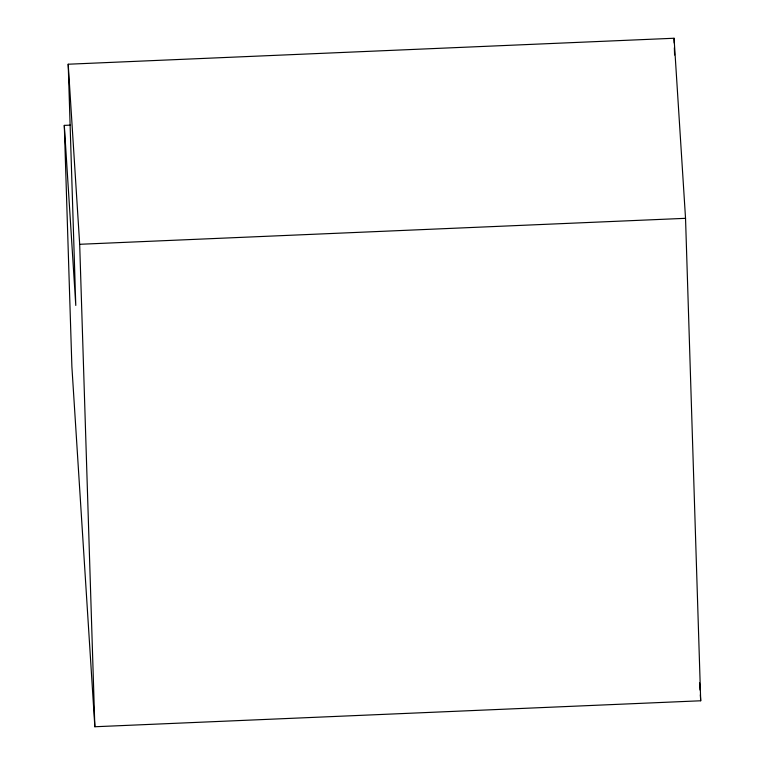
<?xml version="1.0" encoding="UTF-8"?>
<svg xmlns="http://www.w3.org/2000/svg" width="765" height="765" viewBox="0 0 765 765"><rect width="100%" height="100%" fill="white"/><g stroke="black" fill="none" stroke-linecap="round" stroke-linejoin="round"><path stroke-width="1.15" d="M64.298 125.384L75.783 305.445L68.2 64.222L674.061 38.25L685.536 218.321L700.702 700.778L94.85 726.75L71.881 366.607L64.298 125.384L70.265 125.125M68.2 64.222L79.684 244.293L685.536 218.321M699.564 682.896L700.013 690.049M700.319 694.821L700.702 700.778M674.061 38.25L674.204 43.031M674.357 47.803L674.577 54.965M79.684 244.293L94.85 726.75"/></g></svg>
